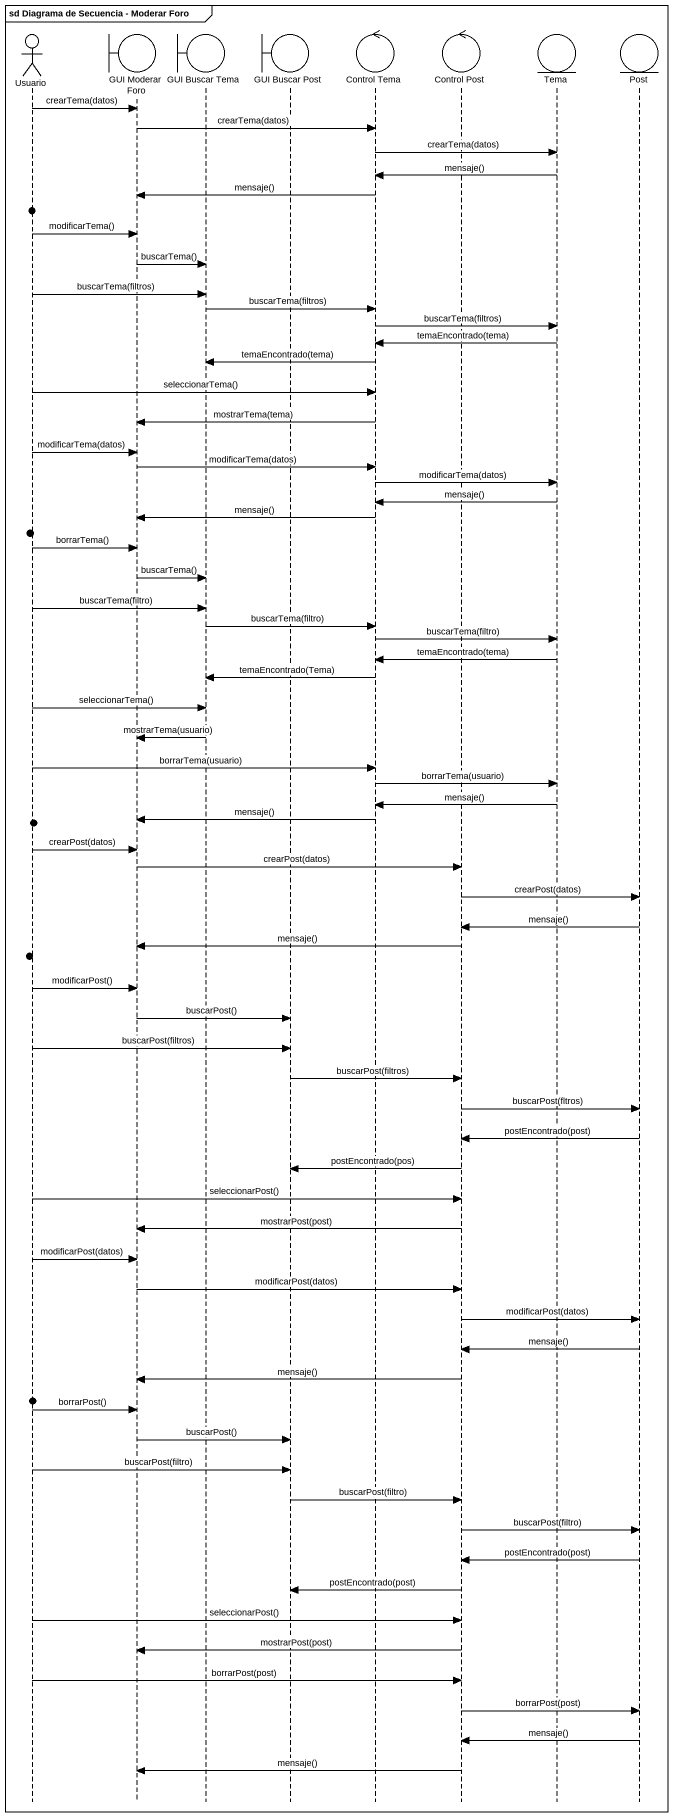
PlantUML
@startuml
mainframe sd Diagrama de Secuencia - Moderar Foro
hide footbox
actor Usuario
boundary "GUI Moderar Foro" as GUI_Moderar_Foro
boundary "GUI Buscar Tema" as GUI_Buscar_Tema
boundary "GUI Buscar Post" as GUI_Buscar_Post
control "Control Tema" as Control_Tema
control "Control Post" as Control_Post
entity Tema
entity Post

Usuario -> GUI_Moderar_Foro : crearTema(datos)
GUI_Moderar_Foro -> Control_Tema : crearTema(datos)
Control_Tema -> Tema : crearTema(datos)
Tema -> Control_Tema : mensaje()
Control_Tema -> GUI_Moderar_Foro : mensaje()
Usuario -> GUI_Moderar_Foro : modificarTema()
GUI_Moderar_Foro -> GUI_Buscar_Tema : buscarTema()
Usuario -> GUI_Buscar_Tema : buscarTema(filtros)
GUI_Buscar_Tema -> Control_Tema : buscarTema(filtros)
Control_Tema -> Tema : buscarTema(filtros)
Tema -> Control_Tema : temaEncontrado(tema)
Control_Tema -> GUI_Buscar_Tema : temaEncontrado(tema)
Usuario -> Control_Tema : seleccionarTema()
Control_Tema -> GUI_Moderar_Foro : mostrarTema(tema)
Usuario -> GUI_Moderar_Foro : modificarTema(datos)
GUI_Moderar_Foro -> Control_Tema : modificarTema(datos)
Control_Tema -> Tema : modificarTema(datos)
Tema -> Control_Tema : mensaje()
Control_Tema -> GUI_Moderar_Foro : mensaje()
Usuario -> GUI_Moderar_Foro : borrarTema()
GUI_Moderar_Foro -> GUI_Buscar_Tema : buscarTema()
Usuario -> GUI_Buscar_Tema : buscarTema(filtro)
GUI_Buscar_Tema -> Control_Tema : buscarTema(filtro)
Control_Tema -> Tema : buscarTema(filtro)
Tema -> Control_Tema : temaEncontrado(tema)
Control_Tema -> GUI_Buscar_Tema : temaEncontrado(Tema)
Usuario -> GUI_Buscar_Tema : seleccionarTema()
GUI_Buscar_Tema -> GUI_Moderar_Foro : mostrarTema(usuario)
Usuario -> Control_Tema : borrarTema(usuario)
Control_Tema -> Tema : borrarTema(usuario)
Tema -> Control_Tema : mensaje()
Control_Tema -> GUI_Moderar_Foro : mensaje()
Usuario -> GUI_Moderar_Foro : crearPost(datos)
GUI_Moderar_Foro -> Control_Post : crearPost(datos)
Control_Post -> Post : crearPost(datos)
Post -> Control_Post : mensaje()
Control_Post -> GUI_Moderar_Foro : mensaje()
Usuario -> GUI_Moderar_Foro : modificarPost()
GUI_Moderar_Foro -> GUI_Buscar_Post : buscarPost()
Usuario -> GUI_Buscar_Post : buscarPost(filtros)
GUI_Buscar_Post -> Control_Post : buscarPost(filtros)
Control_Post -> Post : buscarPost(fltros)
Post -> Control_Post : postEncontrado(post)
Control_Post -> GUI_Buscar_Post : postEncontrado(pos)
Usuario -> Control_Post : seleccionarPost()
Control_Post -> GUI_Moderar_Foro : mostrarPost(post)
Usuario -> GUI_Moderar_Foro : modificarPost(datos)
GUI_Moderar_Foro -> Control_Post : modificarPost(datos)
Control_Post -> Post : modificarPost(datos)
Post -> Control_Post : mensaje()
Control_Post -> GUI_Moderar_Foro : mensaje()
Usuario -> GUI_Moderar_Foro : borrarPost()
GUI_Moderar_Foro -> GUI_Buscar_Post : buscarPost()
Usuario -> GUI_Buscar_Post : buscarPost(filtro)
GUI_Buscar_Post -> Control_Post : buscarPost(filtro)
Control_Post -> Post : buscarPost(filtro)
Post -> Control_Post : postEncontrado(post)
Control_Post -> GUI_Buscar_Post : postEncontrado(post)
Usuario -> Control_Post : seleccionarPost()
Control_Post -> GUI_Moderar_Foro : mostrarPost(post)
Usuario -> Control_Post : borrarPost(post)
Control_Post -> Post : borrarPost(post)
Post -> Control_Post : mensaje()
Control_Post -> GUI_Moderar_Foro : mensaje()
@enduml
